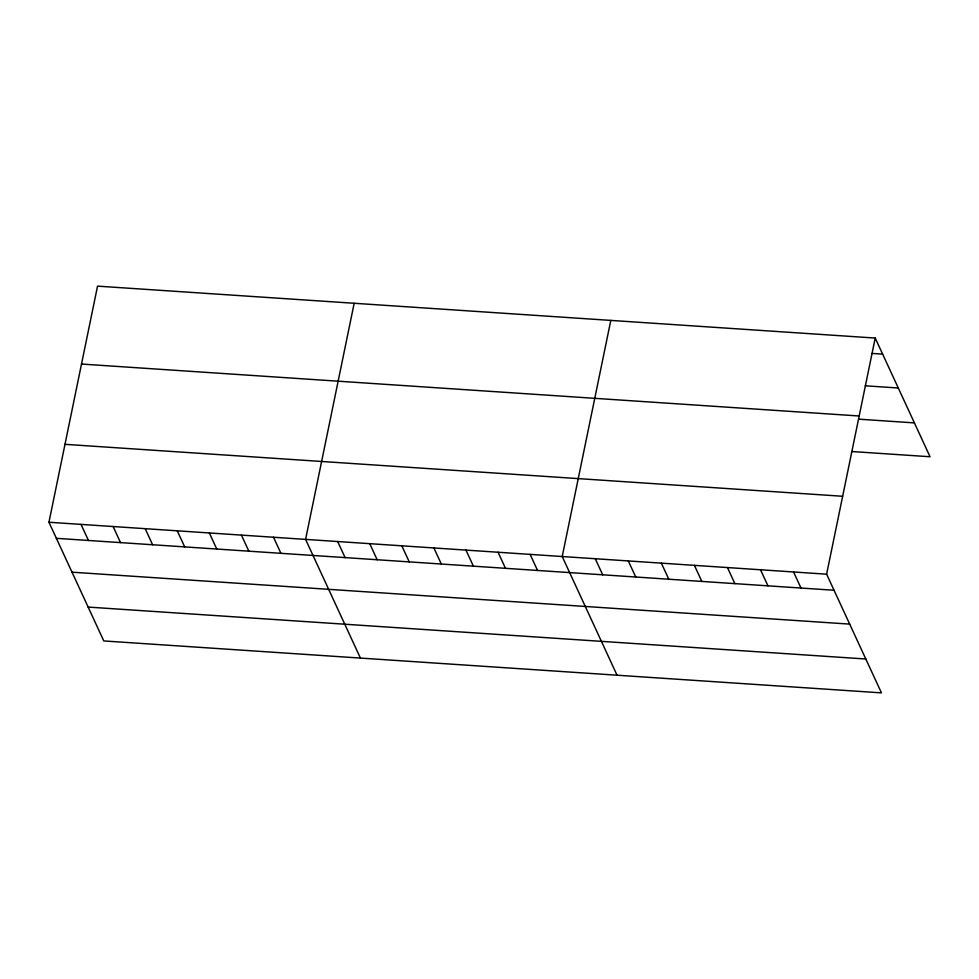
<?xml version="1.0" encoding="UTF-8"?>
<svg xmlns="http://www.w3.org/2000/svg" width="979" height="979" viewBox="0 0 979 979"><rect width="100%" height="100%" fill="white"/><g stroke="black" fill="none" stroke-linecap="round" stroke-linejoin="round"><path stroke-width="1.47" d="M875.214 338.061L826.619 574.183L881.455 692.863L103.786 640.939L48.95 522.248L97.545 286.137L875.214 338.061L930.05 456.752L851.926 451.527M354.178 303.27L305.583 539.392L360.419 658.072M610.798 320.414L562.215 556.525L617.051 675.204M872.118 353.431L882.642 354.129M865.228 385.787L898.281 388.002M81.514 364.053L859.17 415.989M858.816 419.171L914.398 422.891M64.981 444.331L842.65 496.267M48.95 522.248L826.619 574.183M56.378 538.328L834.047 590.251M72.018 572.189L849.686 624.112M88.147 607.078L865.803 659.002M793.565 571.981L800.993 588.049M760.512 569.766L767.94 585.834M727.458 567.563L734.886 583.631M694.417 565.36L701.833 581.428M661.363 563.145L668.792 579.213M628.31 560.943L635.738 577.01M595.256 558.728L602.685 574.808M530.128 554.383L537.557 570.451M498.054 552.242L505.482 568.309M465.98 550.1L473.395 566.168M433.893 547.959L441.321 564.026M401.818 545.817L409.246 561.885M369.732 543.675L377.16 559.743M337.657 541.534L345.085 557.602M273.496 537.251L280.924 553.319M241.421 535.109L248.85 551.177M209.347 532.968L216.763 549.035M177.26 530.826L184.688 546.894M145.186 528.684L152.614 544.752M113.111 526.531L120.527 542.611M81.024 524.389L88.453 540.469"/></g></svg>
